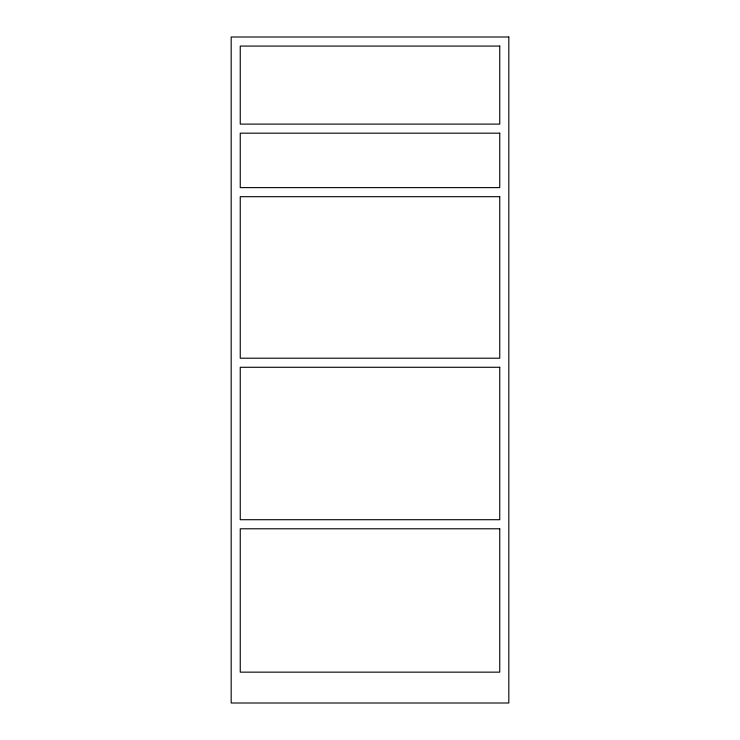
<?xml version="1.0" encoding="UTF-8"?>
<svg xmlns="http://www.w3.org/2000/svg" width="740" height="740" viewBox="0 0 740 740"><rect width="100%" height="100%" fill="white"/><g stroke="black" fill="none" stroke-linecap="round" stroke-linejoin="round"><path stroke-width="1.11" d="M508.824 37L231.176 37L231.176 703L508.824 703L508.824 37M499.75 46.074L240.25 46.074L240.25 124.107L499.75 124.107L499.75 46.074M499.75 133.181L240.25 133.181L240.25 187.618L499.75 187.618L499.75 133.181M499.75 196.692L240.25 196.692L240.25 358.206L499.75 358.206L499.75 196.692M499.75 367.281L240.25 367.281L240.25 519.711L499.75 519.711L499.75 367.281M499.75 528.785L240.25 528.785L240.25 672.151L499.75 672.151L499.75 528.785"/></g></svg>
